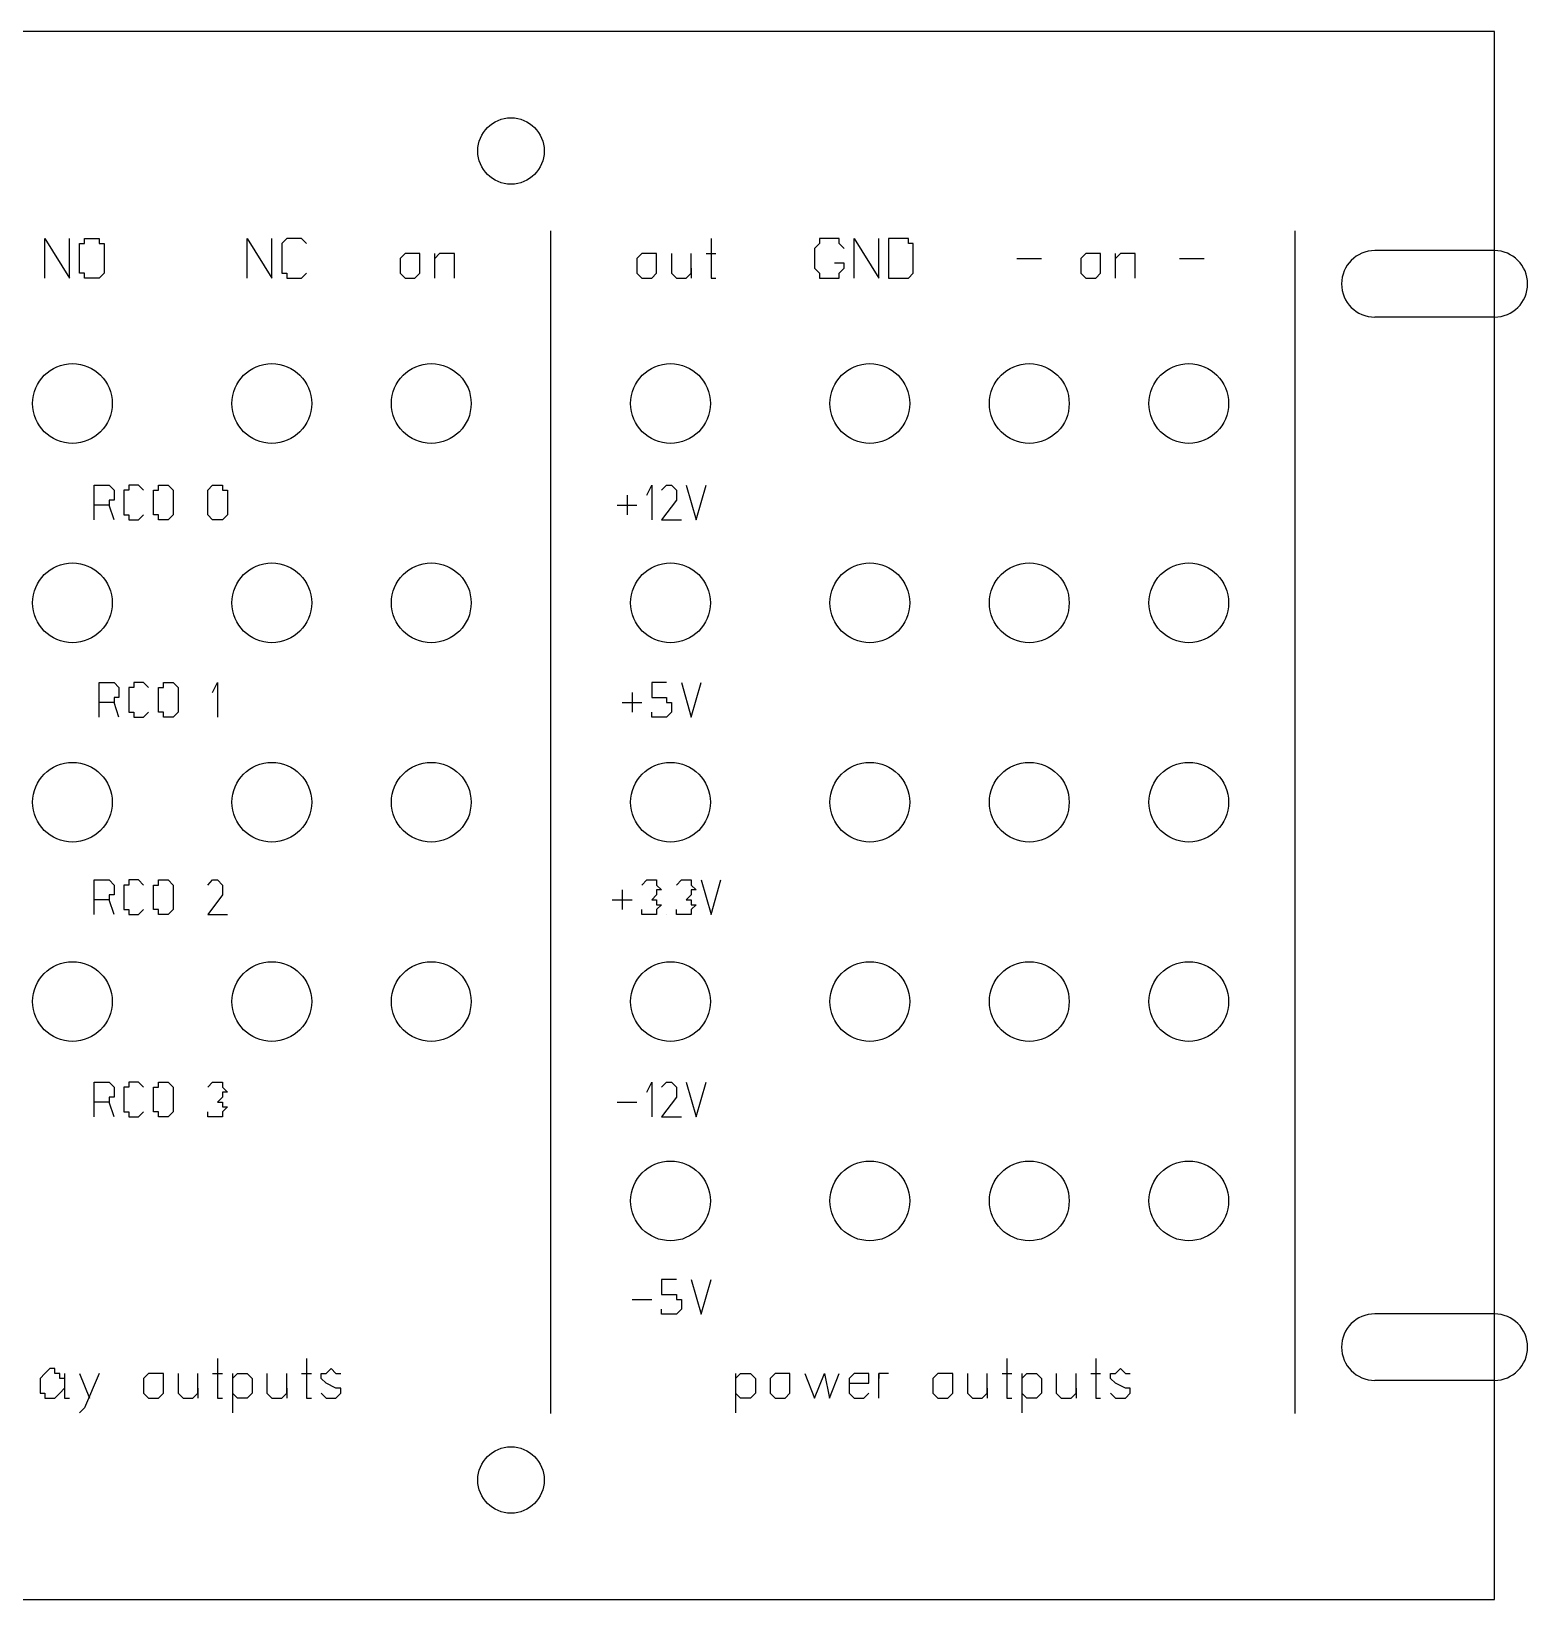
# Model space of a CAD drawing. Header units: metres. Extents: x -2 to 428, y 0 to 118.
# Drawn here: x 314.9 to 427.5, y 0 to 118 of the extents above; entities that cross this region are included whole.
import ezdxf

# ---------------------------------------------------------------- set-up
doc = ezdxf.new("R2010")
doc.units = ezdxf.units.M
for name, color, linetype in [('Engraving', 30, 'CONTINUOUS'), ('Panel', 7, 'CONTINUOUS'), ('ThruHoles', 7, 'CONTINUOUS')]:
    doc.layers.add(name, color=color, linetype=linetype)

msp = doc.modelspace()

# ---------------------------------------------------------------- linework, layer by layer
at = {"layer": 'Engraving'}
for p, q in [((354, 14), (354, 103)), ((410, 14), (410, 103)), ((315.93, 99.44), (315.93, 102.41)), ((315.93, 102.41), (317.78, 99.44)), ((317.78, 99.44), (317.78, 102.41)), ((318.53, 101.67), (318.53, 102.04)), ((318.53, 102.04), (318.9, 102.04)), ((318.53, 100.18), (318.53, 101.67)), ((318.9, 102.04), (318.9, 102.41)), ((318.9, 102.41), (319.27, 102.41)), ((319.27, 102.41), (319.64, 102.41)), ((319.64, 102.41), (319.64, 102.41)), ((319.64, 102.41), (320.01, 102.41)), ((320.01, 102.41), (320.01, 102.04)), ((320.01, 102.04), (320.38, 102.04)), ((320.38, 102.04), (320.38, 101.67)), ((320.38, 101.67), (320.38, 101.67)), ((320.38, 101.67), (320.38, 100.18)), ((331.15, 99.44), (331.15, 102.41)), ((331.15, 102.41), (333.01, 99.44)), ((333.01, 99.44), (333.01, 102.41)), ((334.12, 102.41), (333.75, 102.04)), ((333.75, 102.04), (333.75, 101.67)), ((333.75, 101.67), (333.75, 100.18)), ((334.49, 102.41), (334.12, 102.41)), ((334.86, 102.41), (334.49, 102.41)), ((335.23, 102.41), (334.86, 102.41)), ((334.86, 102.41), (334.86, 102.41)), ((335.6, 102.04), (335.23, 102.41)), ((366.05, 102.41), (366.05, 99.81)), ((374.21, 102.04), (373.84, 101.67)), ((373.84, 101.67), (373.84, 101.29)), ((374.59, 102.41), (374.21, 102.41)), ((374.21, 102.41), (374.21, 102.04)), ((375.33, 102.41), (374.59, 102.41)), ((375.7, 102.41), (375.33, 102.41)), ((375.7, 102.04), (375.7, 102.41)), ((376.07, 101.67), (375.7, 102.04)), ((376.81, 99.44), (376.81, 102.41)), ((376.81, 102.41), (378.67, 99.44)), ((378.67, 99.44), (378.67, 102.41)), ((379.41, 102.41), (379.41, 99.44)), ((380.52, 102.41), (379.41, 102.41)), ((380.9, 102.41), (380.52, 102.41)), ((380.9, 102.04), (380.9, 102.41)), ((381.27, 102.04), (380.9, 102.04)), ((381.27, 101.67), (381.27, 102.04)), ((381.27, 101.29), (381.27, 101.67)), ((343.03, 101.29), (342.66, 100.92)), ((342.66, 100.92), (342.66, 100.55)), ((342.66, 100.55), (342.66, 100.18)), ((343.4, 101.29), (343.03, 101.29)), ((343.03, 101.29), (343.03, 101.29)), ((343.77, 101.29), (343.4, 101.29)), ((343.4, 101.29), (343.4, 101.29)), ((344.14, 101.29), (343.77, 101.29)), ((344.14, 100.92), (344.14, 101.29)), ((344.14, 100.55), (344.14, 100.92)), ((344.14, 100.18), (344.14, 100.55)), ((345.26, 99.44), (345.26, 101.29)), ((345.63, 101.29), (345.26, 100.92)), ((345.26, 100.92), (345.26, 100.92)), ((346, 101.29), (345.63, 101.29)), ((345.63, 101.29), (345.63, 101.29)), ((346.37, 101.29), (346, 101.29)), ((346, 101.29), (346, 101.29)), ((346.74, 101.29), (346.37, 101.29)), ((346.37, 101.29), (346.37, 101.29)), ((346.74, 100.92), (346.74, 101.29)), ((346.74, 100.55), (346.74, 100.92)), ((346.74, 99.44), (346.74, 100.55)), ((360.85, 101.29), (360.48, 100.92)), ((360.48, 100.92), (360.48, 100.55)), ((360.48, 100.55), (360.48, 100.18)), ((361.22, 101.29), (360.85, 101.29)), ((360.85, 101.29), (360.85, 101.29)), ((361.59, 101.29), (361.22, 101.29)), ((361.22, 101.29), (361.22, 101.29)), ((361.96, 101.29), (361.59, 101.29)), ((361.96, 100.92), (361.96, 101.29)), ((361.96, 100.55), (361.96, 100.92)), ((361.96, 100.18), (361.96, 100.55)), ((363.08, 101.29), (363.08, 100.18)), ((364.56, 100.18), (364.56, 101.29)), ((365.68, 101.29), (366.42, 101.29)), ((373.84, 101.29), (373.84, 100.55)), ((373.84, 100.55), (373.84, 100.18)), ((376.07, 100.55), (375.33, 100.55)), ((376.07, 100.18), (376.07, 100.55)), ((381.27, 100.18), (381.27, 101.29)), ((389.06, 100.92), (390.92, 100.92)), ((394.26, 101.29), (393.89, 100.92)), ((393.89, 100.92), (393.89, 100.55)), ((393.89, 100.55), (393.89, 100.18)), ((394.63, 101.29), (394.26, 101.29)), ((394.26, 101.29), (394.26, 101.29)), ((395, 101.29), (394.63, 101.29)), ((394.63, 101.29), (394.63, 101.29)), ((395.37, 101.29), (395, 101.29)), ((395.37, 100.92), (395.37, 101.29)), ((395.37, 100.55), (395.37, 100.92)), ((395.37, 100.18), (395.37, 100.55)), ((396.49, 99.44), (396.49, 101.29)), ((396.86, 101.29), (396.49, 100.92)), ((396.49, 100.92), (396.49, 100.92)), ((397.23, 101.29), (396.86, 101.29)), ((396.86, 101.29), (396.86, 101.29)), ((397.6, 101.29), (397.23, 101.29)), ((397.23, 101.29), (397.23, 101.29)), ((397.97, 101.29), (397.6, 101.29)), ((397.6, 101.29), (397.6, 101.29)), ((397.97, 100.92), (397.97, 101.29)), ((397.97, 100.55), (397.97, 100.92)), ((397.97, 99.44), (397.97, 100.55)), ((401.31, 100.92), (403.17, 100.92)), ((318.53, 99.81), (318.53, 100.18)), ((318.53, 100.18), (318.53, 100.18)), ((318.9, 99.81), (318.53, 99.81)), ((318.9, 99.44), (318.9, 99.81)), ((319.27, 99.44), (318.9, 99.44)), ((319.64, 99.44), (319.27, 99.44)), ((320.01, 99.44), (319.64, 99.44)), ((319.64, 99.44), (319.64, 99.44)), ((320.38, 99.81), (320.01, 99.44)), ((320.38, 100.18), (320.38, 99.81)), ((320.38, 99.81), (320.38, 99.81)), ((333.75, 100.18), (333.75, 99.81)), ((333.75, 99.81), (334.12, 99.81)), ((334.12, 99.81), (334.12, 99.44)), ((334.12, 99.44), (334.49, 99.44)), ((334.49, 99.44), (334.86, 99.44)), ((334.86, 99.44), (334.86, 99.44)), ((334.86, 99.44), (335.23, 99.44)), ((335.23, 99.44), (335.6, 99.81)), ((335.6, 99.81), (335.6, 99.81)), ((335.6, 99.81), (335.6, 99.81)), ((342.66, 100.18), (342.66, 99.81)), ((342.66, 99.81), (342.66, 99.81)), ((342.66, 99.81), (343.03, 99.44)), ((343.03, 99.44), (343.4, 99.44)), ((343.4, 99.44), (343.4, 99.44)), ((343.4, 99.44), (343.77, 99.44)), ((343.77, 99.44), (344.14, 99.81)), ((344.14, 99.81), (344.14, 100.18)), ((344.14, 99.81), (344.14, 99.81)), ((360.48, 100.18), (360.48, 99.81)), ((360.48, 99.81), (360.48, 99.81)), ((360.48, 99.81), (360.85, 99.44)), ((360.85, 99.44), (361.22, 99.44)), ((361.22, 99.44), (361.22, 99.44)), ((361.22, 99.44), (361.59, 99.44)), ((361.59, 99.44), (361.96, 99.81)), ((361.96, 99.81), (361.96, 100.18)), ((361.96, 99.81), (361.96, 99.81)), ((363.08, 100.18), (363.08, 99.81)), ((363.08, 99.81), (363.08, 99.81)), ((363.08, 99.81), (363.45, 99.44)), ((363.45, 99.44), (363.45, 99.44)), ((363.45, 99.44), (363.82, 99.44)), ((363.82, 99.44), (364.19, 99.44)), ((364.19, 99.44), (364.56, 99.81)), ((364.19, 99.44), (364.19, 99.44)), ((364.56, 99.81), (364.56, 100.18)), ((364.56, 100.18), (364.56, 99.44)), ((364.56, 99.81), (364.56, 99.81)), ((366.05, 99.81), (366.05, 99.81)), ((366.05, 99.81), (366.05, 99.44)), ((366.05, 99.44), (366.42, 99.44)), ((366.42, 99.44), (366.42, 99.44)), ((373.84, 100.18), (374.21, 99.81)), ((374.21, 99.81), (374.21, 99.44)), ((374.21, 99.44), (374.59, 99.44)), ((374.59, 99.44), (375.33, 99.44)), ((375.33, 99.44), (375.7, 99.44)), ((375.7, 99.81), (376.07, 100.18)), ((375.7, 99.44), (375.7, 99.81)), ((379.41, 99.44), (380.52, 99.44)), ((380.52, 99.44), (380.9, 99.44)), ((380.9, 99.44), (381.27, 99.81)), ((380.9, 99.44), (380.9, 99.44)), ((381.27, 99.81), (381.27, 100.18)), ((381.27, 100.18), (381.27, 100.18)), ((393.89, 100.18), (393.89, 99.81)), ((393.89, 99.81), (393.89, 99.81)), ((393.89, 99.81), (394.26, 99.44)), ((394.26, 99.44), (394.63, 99.44)), ((394.63, 99.44), (394.63, 99.44)), ((394.63, 99.44), (395, 99.44)), ((395, 99.44), (395.37, 99.81)), ((395.37, 99.81), (395.37, 100.18)), ((395.37, 99.81), (395.37, 99.81)), ((319.64, 81.25), (319.64, 83.85)), ((319.64, 83.85), (320.75, 83.85)), ((320.75, 83.85), (320.75, 83.85)), ((320.75, 83.85), (321.13, 83.47)), ((322.61, 83.85), (322.24, 83.85)), ((322.24, 83.85), (322.24, 83.47)), ((322.98, 83.85), (322.61, 83.85)), ((323.35, 83.47), (322.98, 83.85)), ((324.47, 83.47), (324.47, 83.85)), ((324.47, 83.85), (324.84, 83.85)), ((324.84, 83.85), (324.84, 83.85)), ((324.84, 83.85), (325.21, 83.85)), ((325.21, 83.85), (325.21, 83.85)), ((325.21, 83.85), (325.58, 83.47)), ((328.18, 83.47), (328.55, 83.85)), ((328.55, 83.85), (328.92, 83.85)), ((328.92, 83.85), (328.92, 83.85)), ((328.92, 83.85), (329.29, 83.85)), ((329.29, 83.85), (329.29, 83.47)), ((361.22, 83.1), (361.59, 83.85)), ((361.59, 83.85), (361.59, 81.25)), ((362.33, 83.47), (362.71, 83.85)), ((362.71, 83.85), (363.08, 83.85)), ((363.08, 83.85), (363.08, 83.85)), ((363.08, 83.85), (363.45, 83.47)), ((364.19, 83.85), (364.93, 81.25)), ((364.93, 81.25), (365.68, 83.85)), ((321.13, 82.73), (320.75, 82.73)), ((320.75, 82.73), (320.75, 82.36)), ((321.13, 83.47), (321.13, 83.47)), ((321.13, 83.47), (321.13, 83.1)), ((321.13, 83.1), (321.13, 83.1)), ((321.13, 83.1), (321.13, 82.73)), ((321.13, 82.73), (321.13, 82.73)), ((322.24, 83.47), (321.87, 83.47)), ((321.87, 83.47), (321.87, 83.1)), ((321.87, 83.1), (321.87, 81.99)), ((323.35, 83.47), (323.35, 83.47)), ((324.1, 83.1), (324.1, 83.47)), ((324.1, 83.47), (324.47, 83.47)), ((324.1, 81.99), (324.1, 83.1)), ((325.58, 83.47), (325.58, 83.47)), ((325.58, 83.47), (325.58, 83.1)), ((325.58, 83.1), (325.58, 83.1)), ((325.58, 83.1), (325.58, 81.99)), ((328.18, 83.1), (328.18, 83.47)), ((328.18, 83.47), (328.18, 83.47)), ((328.18, 81.99), (328.18, 83.1)), ((329.29, 83.47), (329.66, 83.47)), ((329.66, 83.47), (329.66, 83.1)), ((329.66, 83.1), (329.66, 83.1)), ((329.66, 83.1), (329.66, 81.62)), ((359.74, 83.1), (359.74, 81.62)), ((362.33, 83.47), (362.33, 83.47)), ((363.45, 82.73), (362.33, 81.25)), ((363.45, 83.47), (363.45, 83.47)), ((363.45, 83.47), (363.45, 83.1)), ((363.45, 83.1), (363.45, 83.1)), ((363.45, 83.1), (363.45, 82.73)), ((363.45, 82.73), (363.45, 82.73)), ((363.45, 82.73), (363.45, 82.73)), ((320.75, 82.36), (319.64, 82.36)), ((320.75, 82.36), (320.75, 82.36)), ((321.13, 81.25), (320.75, 82.36)), ((321.87, 81.99), (321.87, 81.62)), ((321.87, 81.62), (322.24, 81.62)), ((322.24, 81.62), (322.24, 81.25)), ((322.98, 81.25), (323.35, 81.62)), ((323.35, 81.62), (323.35, 81.62)), ((323.35, 81.62), (323.35, 81.62)), ((324.1, 81.62), (324.1, 81.99)), ((324.47, 81.62), (324.1, 81.62)), ((324.1, 81.62), (324.1, 81.62)), ((324.47, 81.25), (324.47, 81.62)), ((325.58, 81.62), (325.21, 81.25)), ((325.58, 81.99), (325.58, 81.62)), ((325.58, 81.62), (325.58, 81.62)), ((328.18, 81.62), (328.18, 81.99)), ((328.55, 81.25), (328.18, 81.62)), ((328.18, 81.62), (328.18, 81.62)), ((328.18, 81.62), (328.18, 81.62)), ((329.66, 81.62), (329.29, 81.25)), ((329.66, 81.62), (329.66, 81.62)), ((358.99, 82.36), (360.48, 82.36)), ((322.24, 81.25), (322.61, 81.25)), ((322.61, 81.25), (322.61, 81.25)), ((322.61, 81.25), (322.98, 81.25)), ((322.98, 81.25), (322.98, 81.25)), ((324.84, 81.25), (324.47, 81.25)), ((325.21, 81.25), (324.84, 81.25)), ((324.84, 81.25), (324.84, 81.25)), ((325.21, 81.25), (325.21, 81.25)), ((328.92, 81.25), (328.55, 81.25)), ((329.29, 81.25), (328.92, 81.25)), ((328.92, 81.25), (328.92, 81.25)), ((329.29, 81.25), (329.29, 81.25)), ((362.33, 81.25), (363.82, 81.25)), ((320.01, 66.4), (320.01, 69)), ((320.01, 69), (321.13, 69)), ((321.13, 69), (321.13, 69)), ((321.13, 69), (321.5, 68.62)), ((321.5, 68.62), (321.5, 68.62)), ((321.5, 68.62), (321.5, 68.25)), ((322.61, 68.62), (322.24, 68.62)), ((322.24, 68.62), (322.24, 68.25)), ((322.98, 69), (322.61, 69)), ((322.61, 69), (322.61, 68.62)), ((323.35, 69), (322.98, 69)), ((323.72, 68.62), (323.35, 69)), ((323.72, 68.62), (323.72, 68.62)), ((324.47, 68.25), (324.47, 68.62)), ((324.47, 68.62), (324.84, 68.62)), ((324.84, 68.62), (324.84, 69)), ((324.84, 69), (325.21, 69)), ((325.21, 69), (325.21, 69)), ((325.21, 69), (325.58, 69)), ((325.58, 69), (325.58, 69)), ((325.58, 69), (325.95, 68.62)), ((325.95, 68.62), (325.95, 68.62)), ((325.95, 68.62), (325.95, 68.25)), ((328.55, 68.25), (328.92, 69)), ((328.92, 69), (328.92, 66.4)), ((362.71, 69), (361.59, 69)), ((361.59, 69), (361.59, 67.88)), ((363.82, 69), (364.56, 66.4)), ((364.56, 66.4), (365.3, 69)), ((321.13, 67.51), (320.01, 67.51)), ((321.5, 67.88), (321.13, 67.88)), ((321.13, 67.88), (321.13, 67.51)), ((321.13, 67.51), (321.13, 67.51)), ((321.5, 66.4), (321.13, 67.51)), ((321.5, 68.25), (321.5, 68.25)), ((321.5, 68.25), (321.5, 67.88)), ((321.5, 67.88), (321.5, 67.88)), ((322.24, 68.25), (322.24, 67.14)), ((324.47, 67.14), (324.47, 68.25)), ((325.95, 68.25), (325.95, 68.25)), ((325.95, 68.25), (325.95, 67.14)), ((359.36, 67.51), (360.85, 67.51)), ((360.11, 68.25), (360.11, 66.77)), ((361.59, 67.88), (361.96, 67.88)), ((361.96, 67.88), (361.96, 67.88)), ((361.96, 67.88), (362.33, 67.88)), ((362.33, 67.88), (362.71, 67.88)), ((362.71, 67.88), (362.71, 67.51)), ((362.71, 67.51), (363.08, 67.51)), ((363.08, 67.51), (363.08, 67.14)), ((322.24, 67.14), (322.24, 66.77)), ((322.24, 66.77), (322.61, 66.77)), ((322.61, 66.77), (322.61, 66.4)), ((322.61, 66.4), (322.98, 66.4)), ((322.98, 66.4), (322.98, 66.4)), ((322.98, 66.4), (323.35, 66.4)), ((323.35, 66.4), (323.72, 66.77)), ((323.35, 66.4), (323.35, 66.4)), ((323.72, 66.77), (323.72, 66.77)), ((323.72, 66.77), (323.72, 66.77)), ((324.47, 66.77), (324.47, 67.14)), ((324.84, 66.77), (324.47, 66.77)), ((324.47, 66.77), (324.47, 66.77)), ((324.84, 66.4), (324.84, 66.77)), ((325.21, 66.4), (324.84, 66.4)), ((325.58, 66.4), (325.21, 66.4)), ((325.21, 66.4), (325.21, 66.4)), ((325.95, 66.77), (325.58, 66.4)), ((325.58, 66.4), (325.58, 66.4)), ((325.95, 67.14), (325.95, 66.77)), ((325.95, 66.77), (325.95, 66.77)), ((361.59, 66.4), (361.59, 66.77)), ((361.96, 66.4), (361.59, 66.4)), ((362.33, 66.4), (361.96, 66.4)), ((361.96, 66.4), (361.96, 66.4)), ((362.71, 66.4), (362.33, 66.4)), ((363.08, 66.77), (362.71, 66.4)), ((362.71, 66.4), (362.71, 66.4)), ((363.08, 67.14), (363.08, 66.77)), ((363.08, 66.77), (363.08, 66.77)), ((319.64, 51.55), (319.64, 54.15)), ((319.64, 54.15), (320.75, 54.15)), ((320.75, 54.15), (320.75, 54.15)), ((320.75, 54.15), (321.13, 53.77)), ((321.13, 53.77), (321.13, 53.77)), ((321.13, 53.77), (321.13, 53.4)), ((321.13, 53.4), (321.13, 53.4)), ((321.13, 53.4), (321.13, 53.03)), ((322.24, 53.77), (321.87, 53.77)), ((321.87, 53.77), (321.87, 53.4)), ((321.87, 53.4), (321.87, 52.29)), ((322.61, 54.15), (322.24, 54.15)), ((322.24, 54.15), (322.24, 53.77)), ((322.98, 54.15), (322.61, 54.15)), ((323.35, 53.77), (322.98, 54.15)), ((323.35, 53.77), (323.35, 53.77)), ((324.1, 53.4), (324.1, 53.77)), ((324.1, 53.77), (324.47, 53.77)), ((324.1, 52.29), (324.1, 53.4)), ((324.47, 53.77), (324.47, 54.15)), ((324.47, 54.15), (324.84, 54.15)), ((324.84, 54.15), (324.84, 54.15)), ((324.84, 54.15), (325.21, 54.15)), ((325.21, 54.15), (325.21, 54.15)), ((325.21, 54.15), (325.58, 53.77)), ((325.58, 53.77), (325.58, 53.77)), ((325.58, 53.77), (325.58, 53.4)), ((325.58, 53.4), (325.58, 53.4)), ((325.58, 53.4), (325.58, 52.29)), ((328.18, 53.77), (328.55, 54.15)), ((328.18, 53.77), (328.18, 53.77)), ((328.55, 54.15), (328.92, 54.15)), ((328.92, 54.15), (328.92, 54.15)), ((328.92, 54.15), (329.29, 53.77)), ((329.29, 53.77), (329.29, 53.77)), ((329.29, 53.77), (329.29, 53.4)), ((329.29, 53.4), (329.29, 53.4)), ((329.29, 53.4), (329.29, 53.03)), ((359.36, 53.4), (359.36, 51.92)), ((360.85, 53.77), (361.22, 54.15)), ((360.85, 53.77), (360.85, 53.77)), ((360.85, 53.77), (360.85, 53.77)), ((361.22, 54.15), (361.22, 54.15)), ((361.22, 54.15), (361.59, 54.15)), ((361.59, 54.15), (361.59, 54.15)), ((361.59, 54.15), (361.96, 54.15)), ((361.96, 54.15), (361.96, 53.77)), ((361.96, 53.77), (361.96, 53.77)), ((361.96, 53.77), (361.96, 53.77)), ((361.96, 53.77), (362.33, 53.4)), ((362.33, 53.4), (361.96, 53.4)), ((361.96, 53.4), (361.96, 53.03)), ((363.45, 53.77), (363.82, 54.15)), ((363.45, 53.77), (363.45, 53.77)), ((363.45, 53.77), (363.45, 53.77)), ((363.82, 54.15), (363.82, 54.15)), ((363.82, 54.15), (364.19, 54.15)), ((364.19, 54.15), (364.19, 54.15)), ((364.19, 54.15), (364.56, 54.15)), ((364.56, 54.15), (364.56, 53.77)), ((364.56, 53.77), (364.56, 53.77)), ((364.56, 53.77), (364.56, 53.77)), ((364.56, 53.77), (364.93, 53.4)), ((364.93, 53.4), (364.56, 53.4)), ((364.56, 53.4), (364.56, 53.03)), ((365.3, 54.15), (366.05, 51.55)), ((366.05, 51.55), (366.79, 54.15)), ((320.75, 52.66), (319.64, 52.66)), ((321.13, 53.03), (320.75, 53.03)), ((320.75, 53.03), (320.75, 52.66)), ((320.75, 52.66), (320.75, 52.66)), ((321.13, 51.55), (320.75, 52.66)), ((321.13, 53.03), (321.13, 53.03)), ((321.87, 52.29), (321.87, 51.92)), ((324.1, 51.92), (324.1, 52.29)), ((325.58, 52.29), (325.58, 51.92)), ((329.29, 53.03), (328.18, 51.55)), ((329.29, 53.03), (329.29, 53.03)), ((329.29, 53.03), (329.29, 53.03)), ((358.62, 52.66), (360.11, 52.66)), ((361.96, 53.03), (361.59, 52.66)), ((361.59, 52.66), (361.59, 52.66)), ((361.59, 52.66), (361.59, 52.66)), ((361.59, 52.66), (361.96, 52.66)), ((361.96, 53.03), (361.96, 53.03)), ((361.96, 53.03), (361.96, 53.03)), ((361.96, 52.66), (361.96, 52.66)), ((361.96, 52.66), (361.96, 52.29)), ((361.96, 52.29), (361.96, 52.29)), ((361.96, 52.29), (362.33, 52.29)), ((362.33, 52.29), (361.96, 51.92)), ((364.56, 53.03), (364.19, 52.66)), ((364.19, 52.66), (364.19, 52.66)), ((364.19, 52.66), (364.19, 52.66)), ((364.19, 52.66), (364.56, 52.66)), ((364.56, 53.03), (364.56, 53.03)), ((364.56, 53.03), (364.56, 53.03)), ((364.56, 52.66), (364.56, 52.66)), ((364.56, 52.66), (364.56, 52.29)), ((364.56, 52.29), (364.56, 52.29)), ((364.56, 52.29), (364.93, 52.29)), ((364.93, 52.29), (364.56, 51.92)), ((321.87, 51.92), (322.24, 51.92)), ((322.24, 51.92), (322.24, 51.55)), ((322.24, 51.55), (322.61, 51.55)), ((322.61, 51.55), (322.61, 51.55)), ((322.61, 51.55), (322.98, 51.55)), ((322.98, 51.55), (323.35, 51.92)), ((322.98, 51.55), (322.98, 51.55)), ((323.35, 51.92), (323.35, 51.92)), ((323.35, 51.92), (323.35, 51.92)), ((324.47, 51.92), (324.1, 51.92)), ((324.1, 51.92), (324.1, 51.92)), ((324.47, 51.55), (324.47, 51.92)), ((324.84, 51.55), (324.47, 51.55)), ((325.21, 51.55), (324.84, 51.55)), ((324.84, 51.55), (324.84, 51.55)), ((325.58, 51.92), (325.21, 51.55)), ((325.21, 51.55), (325.21, 51.55)), ((325.58, 51.92), (325.58, 51.92)), ((328.18, 51.55), (329.66, 51.55)), ((360.85, 51.55), (360.85, 51.92)), ((361.22, 51.55), (360.85, 51.55)), ((361.59, 51.55), (361.22, 51.55)), ((361.22, 51.55), (361.22, 51.55)), ((361.22, 51.55), (361.22, 51.55)), ((361.96, 51.55), (361.59, 51.55)), ((361.59, 51.55), (361.59, 51.55)), ((361.96, 51.92), (361.96, 51.55)), ((361.96, 51.55), (361.96, 51.55)), ((362.71, 51.55), (362.71, 51.55)), ((363.45, 51.55), (363.45, 51.92)), ((363.82, 51.55), (363.45, 51.55)), ((364.19, 51.55), (363.82, 51.55)), ((363.82, 51.55), (363.82, 51.55)), ((363.82, 51.55), (363.82, 51.55)), ((364.56, 51.55), (364.19, 51.55)), ((364.19, 51.55), (364.19, 51.55)), ((364.56, 51.92), (364.56, 51.55)), ((364.56, 51.55), (364.56, 51.55)), ((319.64, 36.33), (319.64, 38.93)), ((319.64, 38.93), (320.75, 38.93)), ((320.75, 38.93), (320.75, 38.93)), ((320.75, 38.93), (321.13, 38.55)), ((321.13, 37.81), (320.75, 37.81)), ((320.75, 37.81), (320.75, 37.44)), ((321.13, 38.55), (321.13, 38.55)), ((321.13, 38.55), (321.13, 38.18)), ((321.13, 38.18), (321.13, 38.18)), ((321.13, 38.18), (321.13, 37.81)), ((321.13, 37.81), (321.13, 37.81)), ((322.24, 38.55), (321.87, 38.55)), ((321.87, 38.55), (321.87, 38.18)), ((321.87, 38.18), (321.87, 37.07)), ((322.61, 38.93), (322.24, 38.93)), ((322.24, 38.93), (322.24, 38.55)), ((322.98, 38.93), (322.61, 38.93)), ((323.35, 38.55), (322.98, 38.93)), ((323.35, 38.55), (323.35, 38.55)), ((324.1, 38.18), (324.1, 38.55)), ((324.1, 38.55), (324.47, 38.55)), ((324.1, 37.07), (324.1, 38.18)), ((324.47, 38.55), (324.47, 38.93)), ((324.47, 38.93), (324.84, 38.93)), ((324.84, 38.93), (324.84, 38.93)), ((324.84, 38.93), (325.21, 38.93)), ((325.21, 38.93), (325.21, 38.93)), ((325.21, 38.93), (325.58, 38.55)), ((325.58, 38.55), (325.58, 38.55)), ((325.58, 38.55), (325.58, 38.18)), ((325.58, 38.18), (325.58, 38.18)), ((325.58, 38.18), (325.58, 37.07)), ((328.18, 38.55), (328.55, 38.93)), ((328.18, 38.55), (328.18, 38.55)), ((328.18, 38.55), (328.18, 38.55)), ((328.55, 38.93), (328.55, 38.93)), ((328.55, 38.93), (328.92, 38.93)), ((328.92, 38.93), (328.92, 38.93)), ((328.92, 38.93), (329.29, 38.93)), ((329.29, 37.81), (328.92, 37.44)), ((329.29, 38.93), (329.29, 38.55)), ((329.29, 38.55), (329.29, 38.55)), ((329.29, 38.55), (329.29, 38.55)), ((329.29, 38.55), (329.66, 38.18)), ((329.66, 38.18), (329.29, 38.18)), ((329.29, 38.18), (329.29, 37.81)), ((329.29, 37.81), (329.29, 37.81)), ((329.29, 37.81), (329.29, 37.81)), ((361.22, 38.18), (361.59, 38.93)), ((361.59, 38.93), (361.59, 36.33)), ((362.33, 38.55), (362.71, 38.93)), ((362.33, 38.55), (362.33, 38.55)), ((363.45, 37.81), (362.33, 36.33)), ((362.71, 38.93), (363.08, 38.93)), ((363.08, 38.93), (363.08, 38.93)), ((363.08, 38.93), (363.45, 38.55)), ((363.45, 38.55), (363.45, 38.55)), ((363.45, 38.55), (363.45, 38.18)), ((363.45, 38.18), (363.45, 38.18)), ((363.45, 38.18), (363.45, 37.81)), ((363.45, 37.81), (363.45, 37.81)), ((363.45, 37.81), (363.45, 37.81)), ((364.19, 38.93), (364.93, 36.33)), ((364.93, 36.33), (365.68, 38.93)), ((320.75, 37.44), (319.64, 37.44)), ((320.75, 37.44), (320.75, 37.44)), ((321.13, 36.33), (320.75, 37.44)), ((321.87, 37.07), (321.87, 36.7)), ((321.87, 36.7), (322.24, 36.7)), ((322.24, 36.7), (322.24, 36.33)), ((322.98, 36.33), (323.35, 36.7)), ((323.35, 36.7), (323.35, 36.7)), ((323.35, 36.7), (323.35, 36.7)), ((324.1, 36.7), (324.1, 37.07)), ((324.47, 36.7), (324.1, 36.7)), ((324.1, 36.7), (324.1, 36.7)), ((324.47, 36.33), (324.47, 36.7)), ((325.58, 36.7), (325.21, 36.33)), ((325.58, 37.07), (325.58, 36.7)), ((325.58, 36.7), (325.58, 36.7)), ((328.18, 36.33), (328.18, 36.7)), ((328.92, 37.44), (328.92, 37.44)), ((328.92, 37.44), (328.92, 37.44)), ((328.92, 37.44), (329.29, 37.44)), ((329.29, 37.44), (329.29, 37.44)), ((329.29, 37.44), (329.29, 37.07)), ((329.29, 37.07), (329.29, 37.07)), ((329.29, 37.07), (329.66, 37.07)), ((329.66, 37.07), (329.29, 36.7)), ((329.29, 36.7), (329.29, 36.33)), ((358.99, 37.44), (360.48, 37.44)), ((322.24, 36.33), (322.61, 36.33)), ((322.61, 36.33), (322.61, 36.33)), ((322.61, 36.33), (322.98, 36.33)), ((322.98, 36.33), (322.98, 36.33)), ((324.84, 36.33), (324.47, 36.33)), ((325.21, 36.33), (324.84, 36.33)), ((324.84, 36.33), (324.84, 36.33)), ((325.21, 36.33), (325.21, 36.33)), ((328.55, 36.33), (328.18, 36.33)), ((328.92, 36.33), (328.55, 36.33)), ((328.55, 36.33), (328.55, 36.33)), ((328.55, 36.33), (328.55, 36.33)), ((329.29, 36.33), (328.92, 36.33)), ((328.92, 36.33), (328.92, 36.33)), ((329.29, 36.33), (329.29, 36.33)), ((362.33, 36.33), (363.82, 36.33)), ((363.45, 24.08), (362.33, 24.08)), ((362.33, 24.08), (362.33, 22.96)), ((364.56, 24.08), (365.3, 21.48)), ((365.3, 21.48), (366.05, 24.08)), ((360.11, 22.59), (361.59, 22.59)), ((362.33, 22.96), (362.71, 22.96)), ((362.71, 22.96), (362.71, 22.96)), ((362.71, 22.96), (363.08, 22.96)), ((363.08, 22.96), (363.45, 22.96)), ((363.45, 22.96), (363.45, 22.59)), ((363.45, 22.59), (363.82, 22.59)), ((363.82, 22.59), (363.82, 22.22)), ((362.33, 21.48), (362.33, 21.85)), ((362.71, 21.48), (362.33, 21.48)), ((363.08, 21.48), (362.71, 21.48)), ((362.71, 21.48), (362.71, 21.48)), ((363.45, 21.48), (363.08, 21.48)), ((363.82, 21.85), (363.45, 21.48)), ((363.45, 21.48), (363.45, 21.48)), ((363.82, 22.22), (363.82, 21.85)), ((363.82, 21.85), (363.82, 21.85)), ((328.92, 18.14), (328.92, 15.54)), ((335.6, 18.14), (335.6, 15.54)), ((388.32, 18.14), (388.32, 15.54)), ((395, 18.14), (395, 15.54)), ((315.93, 17.02), (315.56, 16.65)), ((315.56, 16.65), (315.56, 16.65)), ((315.56, 16.65), (315.56, 16.28)), ((316.3, 17.39), (315.93, 17.02)), ((315.93, 17.02), (315.93, 17.02)), ((315.93, 17.02), (315.93, 17.02)), ((316.67, 17.39), (316.3, 17.39)), ((316.3, 17.39), (316.3, 17.39)), ((316.67, 17.02), (316.67, 17.39)), ((317.04, 17.02), (316.67, 17.02)), ((317.04, 16.65), (317.04, 17.02)), ((317.04, 17.02), (317.04, 17.02)), ((317.04, 17.02), (317.04, 17.02)), ((317.41, 16.65), (317.04, 16.65)), ((317.04, 16.65), (317.04, 16.65)), ((317.41, 17.02), (317.41, 15.54)), ((318.53, 17.02), (319.27, 15.17)), ((320.01, 17.02), (318.9, 14.42)), ((323.72, 17.02), (323.35, 16.65)), ((323.35, 16.65), (323.35, 16.28)), ((324.1, 17.02), (323.72, 17.02)), ((323.72, 17.02), (323.72, 17.02)), ((324.47, 17.02), (324.1, 17.02)), ((324.1, 17.02), (324.1, 17.02)), ((324.84, 17.02), (324.47, 17.02)), ((324.84, 16.65), (324.84, 17.02)), ((324.84, 16.28), (324.84, 16.65)), ((325.95, 17.02), (325.95, 15.91)), ((327.44, 15.91), (327.44, 17.02)), ((328.55, 17.02), (329.29, 17.02)), ((330.04, 17.02), (330.04, 14.05)), ((330.04, 16.65), (330.41, 17.02)), ((330.41, 17.02), (330.41, 17.02)), ((330.41, 17.02), (331.15, 17.02)), ((331.15, 17.02), (331.15, 17.02)), ((331.15, 17.02), (331.52, 16.65)), ((331.52, 16.65), (331.52, 16.28)), ((332.63, 17.02), (332.63, 15.91)), ((334.12, 15.91), (334.12, 17.02)), ((335.23, 17.02), (335.98, 17.02)), ((336.72, 16.65), (336.72, 17.02)), ((336.72, 17.02), (337.09, 17.02)), ((337.09, 16.28), (336.72, 16.65)), ((336.72, 16.65), (336.72, 16.65)), ((337.09, 17.02), (337.46, 17.39)), ((337.46, 17.39), (337.83, 17.02)), ((337.83, 17.02), (337.83, 17.02)), ((337.83, 17.02), (338.2, 17.02)), ((367.9, 17.02), (367.9, 14.05)), ((367.9, 16.65), (368.27, 17.02)), ((368.27, 17.02), (368.27, 17.02)), ((368.27, 17.02), (369.02, 17.02)), ((369.02, 17.02), (369.02, 17.02)), ((369.02, 17.02), (369.39, 16.65)), ((369.39, 16.65), (369.39, 16.28)), ((370.87, 17.02), (370.5, 16.65)), ((370.5, 16.65), (370.5, 16.28)), ((371.24, 17.02), (370.87, 17.02)), ((370.87, 17.02), (370.87, 17.02)), ((371.62, 17.02), (371.24, 17.02)), ((371.24, 17.02), (371.24, 17.02)), ((371.99, 17.02), (371.62, 17.02)), ((371.99, 16.65), (371.99, 17.02)), ((371.99, 16.28), (371.99, 16.65)), ((373.1, 17.02), (373.84, 15.17)), ((373.84, 15.17), (374.59, 17.02)), ((374.59, 17.02), (374.96, 15.17)), ((374.96, 15.17), (375.7, 17.02)), ((376.81, 17.02), (376.44, 16.65)), ((376.44, 16.65), (376.44, 16.65)), ((376.44, 16.65), (376.44, 16.28)), ((377.18, 17.02), (376.81, 17.02)), ((376.81, 17.02), (376.81, 17.02)), ((377.56, 17.02), (377.18, 17.02)), ((377.18, 17.02), (377.18, 17.02)), ((377.93, 17.02), (377.56, 17.02)), ((377.56, 17.02), (377.56, 17.02)), ((377.93, 16.65), (377.93, 17.02)), ((377.93, 16.28), (377.93, 16.65)), ((378.67, 15.17), (378.67, 17.02)), ((379.04, 17.02), (378.67, 17.02)), ((378.67, 17.02), (378.67, 16.65)), ((379.41, 17.02), (379.04, 17.02)), ((379.04, 17.02), (379.04, 17.02)), ((379.04, 17.02), (379.04, 17.02)), ((379.41, 17.02), (379.41, 17.02)), ((383.12, 17.02), (382.75, 16.65)), ((382.75, 16.65), (382.75, 16.28)), ((383.49, 17.02), (383.12, 17.02)), ((383.12, 17.02), (383.12, 17.02)), ((383.87, 17.02), (383.49, 17.02)), ((383.49, 17.02), (383.49, 17.02)), ((384.24, 17.02), (383.87, 17.02)), ((384.24, 16.65), (384.24, 17.02)), ((384.24, 16.28), (384.24, 16.65)), ((385.35, 17.02), (385.35, 15.91)), ((386.84, 15.91), (386.84, 17.02)), ((387.95, 17.02), (388.69, 17.02)), ((389.43, 17.02), (389.43, 14.05)), ((389.43, 16.65), (389.81, 17.02)), ((389.81, 17.02), (389.81, 17.02)), ((389.81, 17.02), (390.55, 17.02)), ((390.55, 17.02), (390.55, 17.02)), ((390.55, 17.02), (390.92, 16.65)), ((390.92, 16.65), (390.92, 16.28)), ((392.03, 17.02), (392.03, 15.91)), ((393.52, 15.91), (393.52, 17.02)), ((394.63, 17.02), (395.37, 17.02)), ((396.12, 16.65), (396.12, 17.02)), ((396.12, 17.02), (396.49, 17.02)), ((396.49, 16.28), (396.12, 16.65)), ((396.12, 16.65), (396.12, 16.65)), ((396.49, 17.02), (396.86, 17.39)), ((396.86, 17.39), (397.23, 17.02)), ((397.23, 17.02), (397.23, 17.02)), ((397.23, 17.02), (397.6, 17.02)), ((315.56, 16.28), (315.56, 15.91)), ((315.56, 15.91), (315.56, 15.91)), ((315.56, 15.91), (315.56, 15.54)), ((315.56, 15.54), (315.56, 15.54)), ((315.56, 15.54), (315.93, 15.54)), ((315.93, 15.54), (315.93, 15.54)), ((315.93, 15.54), (315.93, 15.17)), ((316.67, 15.17), (317.04, 15.54)), ((317.04, 15.54), (317.41, 15.91)), ((317.04, 15.54), (317.04, 15.54)), ((317.04, 15.54), (317.04, 15.54)), ((317.04, 15.54), (317.04, 15.54)), ((317.41, 15.91), (317.41, 15.91)), ((317.41, 15.54), (317.41, 15.54)), ((317.41, 15.54), (317.41, 15.54)), ((317.41, 15.54), (317.41, 15.17)), ((323.35, 16.28), (323.35, 15.91)), ((323.35, 15.91), (323.35, 15.54)), ((323.35, 15.54), (323.35, 15.54)), ((323.35, 15.54), (323.72, 15.17)), ((324.47, 15.17), (324.84, 15.54)), ((324.84, 15.91), (324.84, 16.28)), ((324.84, 15.54), (324.84, 15.91)), ((324.84, 15.54), (324.84, 15.54)), ((325.95, 15.91), (325.95, 15.54)), ((325.95, 15.54), (325.95, 15.54)), ((325.95, 15.54), (326.32, 15.17)), ((327.07, 15.17), (327.44, 15.54)), ((327.44, 15.54), (327.44, 15.91)), ((327.44, 15.91), (327.44, 15.17)), ((327.44, 15.54), (327.44, 15.54)), ((328.92, 15.54), (328.92, 15.54)), ((328.92, 15.54), (328.92, 15.17)), ((330.41, 15.17), (330.04, 15.54)), ((331.52, 15.54), (331.15, 15.17)), ((331.52, 16.28), (331.52, 15.91)), ((331.52, 15.91), (331.52, 15.54)), ((332.63, 15.91), (332.63, 15.54)), ((332.63, 15.54), (332.63, 15.54)), ((332.63, 15.54), (333.01, 15.17)), ((333.75, 15.17), (334.12, 15.54)), ((334.12, 15.54), (334.12, 15.91)), ((334.12, 15.91), (334.12, 15.17)), ((334.12, 15.54), (334.12, 15.54)), ((335.6, 15.54), (335.6, 15.54)), ((335.6, 15.54), (335.6, 15.17)), ((336.72, 15.54), (337.09, 15.17)), ((337.83, 15.91), (337.09, 16.28)), ((338.2, 15.91), (337.83, 15.91)), ((337.83, 15.91), (337.83, 15.91)), ((337.83, 15.17), (338.2, 15.54)), ((338.2, 15.54), (338.2, 15.91)), ((338.2, 15.54), (338.2, 15.54)), ((368.27, 15.17), (367.9, 15.54)), ((369.39, 15.54), (369.02, 15.17)), ((369.39, 16.28), (369.39, 15.91)), ((369.39, 15.91), (369.39, 15.54)), ((370.5, 16.28), (370.5, 15.91)), ((370.5, 15.91), (370.5, 15.54)), ((370.5, 15.54), (370.5, 15.54)), ((370.5, 15.54), (370.87, 15.17)), ((371.62, 15.17), (371.99, 15.54)), ((371.99, 15.91), (371.99, 16.28)), ((371.99, 15.54), (371.99, 15.91)), ((371.99, 15.54), (371.99, 15.54)), ((376.44, 16.28), (377.93, 16.28)), ((376.44, 16.28), (376.44, 15.91)), ((376.44, 15.91), (376.44, 15.54)), ((376.44, 15.54), (376.44, 15.54)), ((376.44, 15.54), (376.81, 15.17)), ((377.56, 15.17), (377.93, 15.54)), ((377.93, 16.28), (377.93, 16.28)), ((382.75, 16.28), (382.75, 15.91)), ((382.75, 15.91), (382.75, 15.54)), ((382.75, 15.54), (382.75, 15.54)), ((382.75, 15.54), (383.12, 15.17)), ((383.87, 15.17), (384.24, 15.54)), ((384.24, 15.91), (384.24, 16.28)), ((384.24, 15.54), (384.24, 15.91)), ((384.24, 15.54), (384.24, 15.54)), ((385.35, 15.91), (385.35, 15.54)), ((385.35, 15.54), (385.35, 15.54)), ((385.35, 15.54), (385.72, 15.17)), ((386.46, 15.17), (386.84, 15.54)), ((386.84, 15.54), (386.84, 15.91)), ((386.84, 15.91), (386.84, 15.17)), ((386.84, 15.54), (386.84, 15.54)), ((388.32, 15.54), (388.32, 15.54)), ((388.32, 15.54), (388.32, 15.17)), ((389.81, 15.17), (389.43, 15.54)), ((390.92, 15.54), (390.55, 15.17)), ((390.92, 16.28), (390.92, 15.91)), ((390.92, 15.91), (390.92, 15.54)), ((392.03, 15.91), (392.03, 15.54)), ((392.03, 15.54), (392.03, 15.54)), ((392.03, 15.54), (392.4, 15.17)), ((393.15, 15.17), (393.52, 15.54)), ((393.52, 15.54), (393.52, 15.91)), ((393.52, 15.91), (393.52, 15.17)), ((393.52, 15.54), (393.52, 15.54)), ((395, 15.54), (395, 15.54)), ((395, 15.54), (395, 15.17)), ((396.12, 15.54), (396.49, 15.17)), ((397.23, 15.91), (396.49, 16.28)), ((397.6, 15.91), (397.23, 15.91)), ((397.23, 15.91), (397.23, 15.91)), ((397.23, 15.17), (397.6, 15.54)), ((397.6, 15.54), (397.6, 15.91)), ((397.6, 15.54), (397.6, 15.54)), ((315.93, 15.17), (315.93, 15.17)), ((315.93, 15.17), (316.3, 15.17)), ((316.3, 15.17), (316.3, 15.17)), ((316.3, 15.17), (316.67, 15.17)), ((316.67, 15.17), (316.67, 15.17)), ((316.67, 15.17), (316.67, 15.17)), ((317.41, 15.17), (317.41, 15.17)), ((317.41, 15.17), (317.41, 15.17)), ((317.41, 15.17), (317.78, 15.17)), ((318.9, 14.42), (318.53, 14.05)), ((318.9, 14.42), (318.9, 14.42)), ((323.72, 15.17), (324.1, 15.17)), ((324.1, 15.17), (324.1, 15.17)), ((324.1, 15.17), (324.47, 15.17)), ((326.32, 15.17), (326.32, 15.17)), ((326.32, 15.17), (326.69, 15.17)), ((326.69, 15.17), (327.07, 15.17)), ((327.07, 15.17), (327.07, 15.17)), ((328.92, 15.17), (329.29, 15.17)), ((329.29, 15.17), (329.29, 15.17)), ((331.15, 15.17), (330.41, 15.17)), ((330.41, 15.17), (330.41, 15.17)), ((331.15, 15.17), (331.15, 15.17)), ((333.01, 15.17), (333.01, 15.17)), ((333.01, 15.17), (333.38, 15.17)), ((333.38, 15.17), (333.75, 15.17)), ((333.75, 15.17), (333.75, 15.17)), ((335.6, 15.17), (335.98, 15.17)), ((335.98, 15.17), (335.98, 15.17)), ((337.09, 15.17), (337.46, 15.17)), ((337.46, 15.17), (337.83, 15.17)), ((369.02, 15.17), (368.27, 15.17)), ((368.27, 15.17), (368.27, 15.17)), ((369.02, 15.17), (369.02, 15.17)), ((370.87, 15.17), (371.24, 15.17)), ((371.24, 15.17), (371.24, 15.17)), ((371.24, 15.17), (371.62, 15.17)), ((376.81, 15.17), (377.18, 15.17)), ((377.18, 15.17), (377.56, 15.17)), ((377.56, 15.17), (377.56, 15.17)), ((383.12, 15.17), (383.49, 15.17)), ((383.49, 15.17), (383.49, 15.17)), ((383.49, 15.17), (383.87, 15.17)), ((385.72, 15.17), (385.72, 15.17)), ((385.72, 15.17), (386.09, 15.17)), ((386.09, 15.17), (386.46, 15.17)), ((386.46, 15.17), (386.46, 15.17)), ((388.32, 15.17), (388.69, 15.17)), ((388.69, 15.17), (388.69, 15.17)), ((390.55, 15.17), (389.81, 15.17)), ((389.81, 15.17), (389.81, 15.17)), ((390.55, 15.17), (390.55, 15.17)), ((392.4, 15.17), (392.4, 15.17)), ((392.4, 15.17), (392.78, 15.17)), ((392.78, 15.17), (393.15, 15.17)), ((393.15, 15.17), (393.15, 15.17)), ((395, 15.17), (395.37, 15.17)), ((395.37, 15.17), (395.37, 15.17)), ((396.49, 15.17), (396.86, 15.17)), ((396.86, 15.17), (397.23, 15.17)), ((318.53, 14.05), (318.53, 14.05)), ((318.53, 14.05), (318.53, 14.05))]:
    msp.add_line(p, q, dxfattribs=at)
at = {"layer": 'Panel'}
for p, q in [((425, 118), (0, 118)), ((425, 0), (425, 118)), ((0, 0), (425, 0))]:
    msp.add_line(p, q, dxfattribs=at)
at = {"layer": 'ThruHoles'}
for p, q in [((425, 101.5), (416, 101.5)), ((425, 96.5), (416, 96.5)), ((425, 21.5), (416, 21.5)), ((425, 16.5), (416, 16.5))]:
    msp.add_line(p, q, dxfattribs=at)
for centre, radius in [((351, 109), 2.5), ((318, 90), 3), ((333, 90), 3), ((345, 90), 3), ((363, 90), 3), ((378, 90), 3), ((390, 90), 3), ((402, 90), 3), ((318, 75), 3), ((333, 75), 3), ((345, 75), 3), ((363, 75), 3), ((378, 75), 3), ((390, 75), 3), ((402, 75), 3), ((318, 60), 3), ((333, 60), 3), ((345, 60), 3), ((363, 60), 3), ((378, 60), 3), ((390, 60), 3), ((402, 60), 3), ((318, 45), 3), ((333, 45), 3), ((345, 45), 3), ((363, 45), 3), ((378, 45), 3), ((390, 45), 3), ((402, 45), 3), ((363, 30), 3), ((378, 30), 3), ((390, 30), 3), ((402, 30), 3), ((351, 9), 2.5)]:
    msp.add_circle(centre, radius, dxfattribs=at)
for centre, start, end in [((416, 99), 450, 270), ((425, 99), 270, 450), ((416, 19), 450, 270), ((425, 19), 270, 450)]:
    msp.add_arc(centre, 2.5, start, end, dxfattribs=at)

doc.saveas('drawing.dxf')
